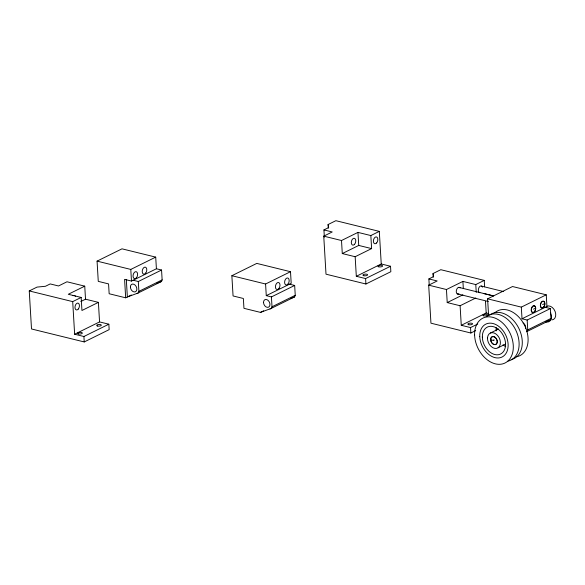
<?xml version="1.0" encoding="UTF-8"?>
<svg xmlns="http://www.w3.org/2000/svg" width="585" height="585" viewBox="0 0 585 585"><rect width="100%" height="100%" fill="white"/><g stroke="black" fill="none" stroke-linecap="round" stroke-linejoin="round"><path stroke-width="0.88" d="M136.883 293.59L161.548 281.465L162.14 279.886L161.555 270.029L138.316 281.509L138.901 291.367L138.309 292.939L127.362 296.975L126.316 279.418M269.992 308.997L294.657 296.873L295.249 295.301L294.664 285.443L271.425 296.917L272.01 306.774L271.418 308.346L260.471 312.39L243.952 308.324L243.367 298.482L233.064 295.952L231.865 275.711L256.786 263.404L290.511 271.703L291.198 283.345L266.277 295.652L265.583 284.003L290.511 271.703M527.158 331.468L527.75 329.889L527.165 320.032L550.405 308.558L550.99 318.415L550.397 319.995L526.537 331.724M99.56 321.918L98.397 302.365L81.944 310.489L81.169 297.443L72.701 301.626L74.639 334.225L99.56 321.918L108.839 324.2L109.161 329.633L84.233 341.94L31.51 328.967L29.25 290.935L37.03 287.096L45.454 286.277L50.208 283.93L58.507 285.97L66.982 281.78L84.745 286.153L85.52 299.198L80.825 301.516M97.066 261.129L121.994 248.83L155.712 257.122L156.407 268.764L131.479 281.071L124.583 279.374L125.673 297.809L109.154 293.743L108.569 283.908L98.273 281.37L97.066 261.129L130.791 269.429L155.712 257.122M84.745 286.153L68.291 294.277L81.169 297.443M125.673 297.809L131.369 295.001M138.901 291.367L162.14 279.886M74.639 334.225L83.911 336.507L108.839 324.2M328.295 228.15L328.083 224.53L335.863 220.691L379.307 231.375L381.244 263.981L356.316 276.288L355.161 256.727L371.614 248.603L370.839 235.558L379.307 231.375M324.361 237.166L323.929 229.92L328.682 227.572L328.083 224.53M381.244 263.981L390.524 266.263L390.846 271.696L365.917 284.003L326.006 274.182L323.746 236.15L332.221 231.96L323.929 229.92M323.746 236.15L341.508 240.515L357.961 232.391L370.839 235.558M341.508 240.515L342.283 253.561L358.737 245.437L371.614 248.603M260.471 312.39L263.674 310.803M272.01 306.774L295.249 295.301M356.316 276.288L365.596 278.57L390.524 266.263M433.236 277.166L433.024 273.539L440.805 269.7L484.248 280.39L484.629 286.767M429.244 285.268L428.871 278.928L433.624 276.581L433.024 273.539M475.685 330.627L470.859 333.011L430.948 323.191L428.688 285.158L437.171 280.968L428.871 278.928M428.688 285.158L446.45 289.524L462.903 281.407L475.78 284.573L484.248 280.39M446.45 289.524L447.225 302.577L462.896 294.833M447.225 302.577L460.103 305.743L475.773 298.006M488.599 315.549L487.605 298.833L512.526 286.526L546.251 294.818L546.938 306.46L522.017 318.767L521.323 307.125L546.251 294.818M460.103 305.743L461.265 325.297L486.186 312.99L488.716 313.611M461.265 325.297L470.537 327.578L477.777 324.002M533.491 309.173L534.807 308.522M542.631 304.595L543.948 303.944M490.435 333.004L498.515 329.011M527.75 329.889L550.99 318.415M498.113 347.768L505.381 344.177M161.548 281.465L156.948 283.242M294.657 296.873L290.855 298.372M550.397 319.995L545.798 321.772M481.565 286.138L503.692 291.586M342.283 253.561L355.161 256.727M545.257 307.293L550.405 308.558M459.152 287.454L493.674 295.944M483.312 293.436L493.045 295.827M487.605 298.833L521.323 307.125M457.353 293.875L488.336 301.494M522.017 318.767L527.165 320.032M289.517 284.178L294.664 285.443M231.865 275.711L265.583 284.003M490.603 339.79A4.336 3.071 63.7 0 1 495.107 337.223A4.336 3.071 63.7 0 1 496.314 344.163A4.336 3.071 63.7 0 1 490.793 340.865L490.603 339.79L493.952 340.616L493.886 339.563M266.277 295.652L271.425 296.917M156.407 268.764L161.555 270.029M133.161 280.237L138.316 281.509M85.52 299.198L98.397 302.365M29.25 290.935L72.701 301.626M485.499 301.348L486.186 312.99M475.78 284.573L476.248 292.398M470.537 327.578L470.859 333.011M462.903 281.407L463.32 288.361M365.596 278.57L365.917 284.003M357.961 232.391L358.737 245.437M130.791 269.429L131.479 281.071M83.911 336.507L84.233 341.94M73.03 295.747A3.503 2.128 -76.2 0 1 75.502 296.529M479.839 292.763A3.503 2.128 -76.2 0 1 478.896 287.732A3.503 2.128 -76.2 0 1 482.566 287.147M458.94 293.824A3.503 2.128 -76.2 0 1 456.366 290.445A3.503 2.128 -76.2 0 1 460.139 287.886M494.895 312.683A25.023 17.711 63.7 0 1 524.555 325.282A25.023 17.711 63.7 0 1 516.884 356.718M505.718 346.664A15.013 10.625 63.7 0 1 503.034 344.828M496.095 330.934A15.013 10.625 63.7 0 1 496.234 327.673M489.645 315.088A25.023 17.711 63.7 0 1 518.961 328.602A25.023 17.711 63.7 0 1 511.071 359.592M486.471 316.653A25.023 17.711 63.7 0 1 515.794 330.167A25.023 17.711 63.7 0 1 507.904 361.15M523.085 322.986A4.168 2.954 63.7 0 1 525.644 328.302M546.843 306.262A7.386 5.228 63.7 0 1 555.158 311.586A7.386 5.228 63.7 0 1 551.918 319.922M550.456 312.836A7.386 5.228 63.7 0 1 546.127 321.933M97.52 326.028A2.333 0.841 -3.4 0 0 101.3 325.318A2.333 0.841 -3.4 0 0 98.178 324.551A2.333 0.841 -3.4 0 0 97.52 326.028M78.529 333.933A2.333 0.841 -3.4 0 0 82.309 333.223A2.333 0.841 -3.4 0 0 79.187 332.455A2.333 0.841 -3.4 0 0 78.529 333.933M78.288 309.063A3.503 2.128 -76.2 0 0 78.361 303.249A3.503 2.128 -76.2 0 0 74.982 307.279A3.503 2.128 -76.2 0 0 78.288 309.063M130.404 287.213A4.168 2.954 63.7 0 0 135.435 291.761A4.168 2.954 63.7 0 0 135.033 285.034A4.168 2.954 63.7 0 0 130.404 287.213M145.782 273.019A3.583 2.179 -76.2 0 0 145.497 267.206A3.583 2.179 -76.2 0 0 142.228 271.718A3.583 2.179 -76.2 0 0 145.782 273.019M136.4 277.809A3.583 2.179 -76.2 0 0 136.539 271.835A3.583 2.179 -76.2 0 0 133.051 275.886A3.583 2.179 -76.2 0 0 136.4 277.809M263.521 302.62A4.168 2.954 63.7 0 0 268.544 307.169A4.168 2.954 63.7 0 0 268.149 300.449A4.168 2.954 63.7 0 0 263.521 302.62M279.052 288.295A3.583 2.179 -76.2 0 0 278.65 282.54A3.583 2.179 -76.2 0 0 275.447 287.176A3.583 2.179 -76.2 0 0 279.052 288.295M287.922 284.156A3.583 2.179 -76.2 0 0 288.134 278.16A3.583 2.179 -76.2 0 0 284.61 282.116A3.583 2.179 -76.2 0 0 287.922 284.156M363.79 275.703A2.333 0.841 -3.4 0 0 367.57 274.987A2.333 0.841 -3.4 0 0 364.448 274.219A2.333 0.841 -3.4 0 0 363.79 275.703M378.802 266.818A2.333 0.841 -3.4 0 0 382.575 266.102A2.333 0.841 -3.4 0 0 379.453 265.334A2.333 0.841 -3.4 0 0 378.802 266.818M376.594 242.98A3.503 2.128 -76.2 0 0 376.864 237.108A3.503 2.128 -76.2 0 0 373.398 240.903A3.503 2.128 -76.2 0 0 376.594 242.98M354.547 244.325A3.503 2.128 -76.2 0 0 354.759 238.468A3.503 2.128 -76.2 0 0 351.314 242.329A3.503 2.128 -76.2 0 0 354.547 244.325M468.731 324.712A2.333 0.841 -3.4 0 0 472.512 324.002A2.333 0.841 -3.4 0 0 469.389 323.234A2.333 0.841 -3.4 0 0 468.731 324.712M483.744 315.827A2.333 0.841 -3.4 0 0 487.524 315.118A2.333 0.841 -3.4 0 0 484.402 314.35A2.333 0.841 -3.4 0 0 483.744 315.827M482.34 337.15A15.013 10.625 63.7 0 0 500.065 354.261A15.013 10.625 63.7 0 0 499.444 330.276A15.013 10.625 63.7 0 0 482.34 337.15M474.596 334.876A25.023 17.711 63.7 0 0 504.146 363.395A25.023 17.711 63.7 0 0 503.1 323.425A25.023 17.711 63.7 0 0 474.596 334.876M479.759 336.397A18.347 12.987 63.7 0 0 501.425 357.303A18.347 12.987 63.7 0 0 500.658 327.995A18.347 12.987 63.7 0 0 479.759 336.397M487.51 337.874A8.344 5.901 63.7 0 0 496.753 348.36A8.344 5.901 63.7 0 0 497.579 335.454A8.344 5.901 63.7 0 0 487.51 337.874M543.845 306.759A3.334 2.026 -76.2 0 0 543.523 301.385A3.334 2.026 -76.2 0 0 540.518 305.641A3.334 2.026 -76.2 0 0 543.845 306.759M534.792 311.41A3.583 2.179 -76.2 0 0 534.39 305.662A3.583 2.179 -76.2 0 0 531.187 310.299A3.583 2.179 -76.2 0 0 534.792 311.41M543.662 307.271A3.583 2.179 -76.2 0 0 543.875 301.275A3.583 2.179 -76.2 0 0 540.35 305.238A3.583 2.179 -76.2 0 0 543.662 307.271M490.735 339.819A4.168 2.954 63.7 0 0 495.758 344.368A4.168 2.954 63.7 0 0 495.363 337.647A4.168 2.954 63.7 0 0 490.735 339.819M534.712 311.337A3.334 2.026 -76.2 0 0 534.39 305.962A3.334 2.026 -76.2 0 0 531.377 310.218A3.334 2.026 -76.2 0 0 534.712 311.337"/></g></svg>
